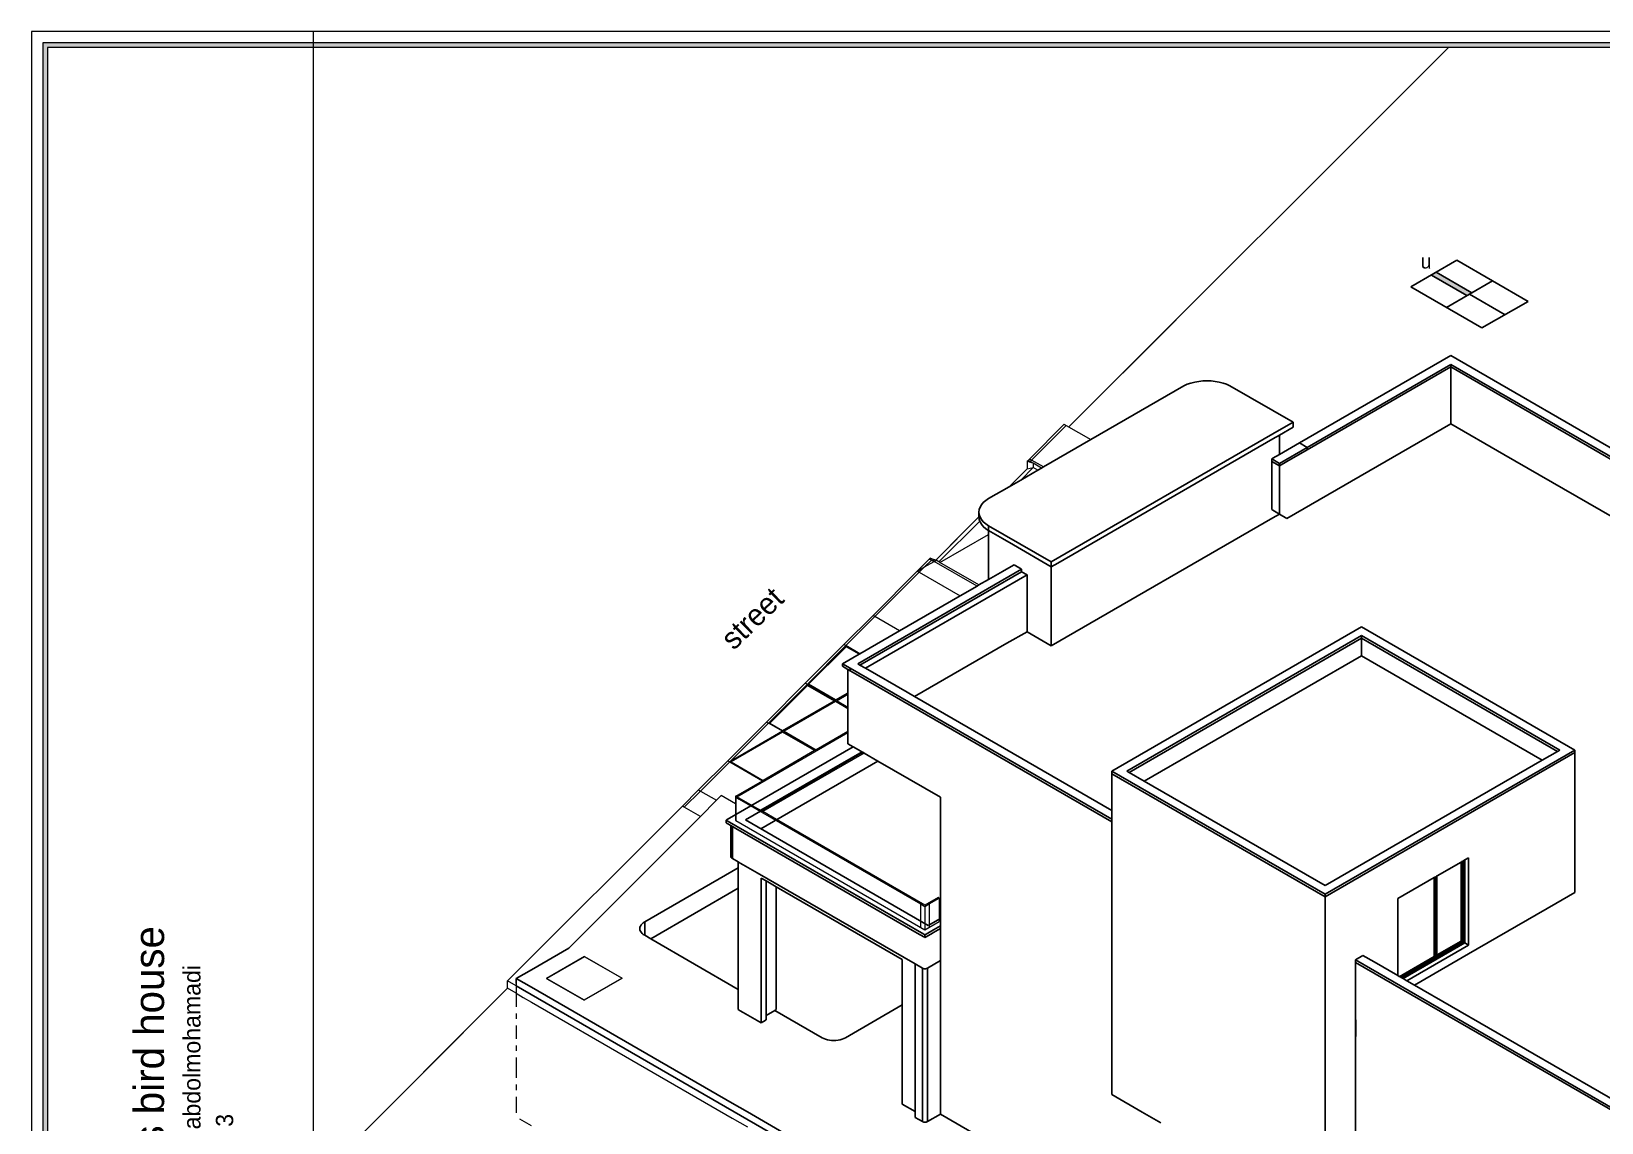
# Model space of a CAD drawing. Header units: metres. Extents: x 294 to 1101, y -498 to -355.
# Drawn here: x 975.54 to 1004.87, y -399.29 to -378.91 of the extents above; entities that cross this region are included whole.
import ezdxf

# ---------------------------------------------------------------- set-up
doc = ezdxf.new("R2010")
doc.units = ezdxf.units.M
doc.linetypes.add('DASHDOT2', pattern=[0.5, 0.25, -0.125, 0, -0.125])
for name, color, linetype, lineweight in [('19-JARDINERIA', 80, 'Continuous', 0), ('roof', 16, 'DASHDOT2', 18), ('wall', 7, 'Continuous', 25)]:
    doc.layers.add(name, color=color, linetype=linetype, lineweight=lineweight)
doc.layers.add('text', color=3, linetype='Continuous')
doc.styles.add('alalala', font='bgothm.ttf', dxfattribs={"height": 0.2})

msp = doc.modelspace()

# ---------------------------------------------------------------- hatches: boundary and pattern name
at = {"layer": '19-JARDINERIA'}
h = msp.add_hatch(color=251, dxfattribs=at)
h.paths.add_polyline_path([(975.75, -414.127), (1025.271, -414.127), (1025.271, -379.12), (975.75, -379.12)])
h.paths.add_polyline_path([(975.835, -414.041), (1025.186, -414.041), (1025.186, -379.205), (975.835, -379.205)], flags=16)
at = {"layer": 'wall'}
h = msp.add_hatch(color=256, dxfattribs=at)
h.dxf.hatch_style = 1
h.paths.add_polyline_path([(1002.35, -383.84), (1002.442, -383.788), (1001.777, -383.404), (1001.686, -383.457)])

# ---------------------------------------------------------------- linework, layer by layer
for p, q in [((1002.162, -383.182), (1001.301, -383.679)), ((1003.491, -383.949), (1002.162, -383.182)), ((1002.827, -383.566), (1001.966, -384.062)), ((1002.63, -384.446), (1001.301, -383.679)), ((1003.491, -383.949), (1002.63, -384.446)), ((1002.049, -384.961), (999.222, -386.593)), ((1007.724, -388.238), (1002.049, -384.961)), ((1002.049, -385.125), (999.363, -386.675)), ((1002.049, -385.174), (999.363, -386.724)), ((1002.049, -385.174), (1002.049, -385.125)), ((1002.049, -385.125), (1007.724, -388.402)), ((1002.049, -386.072), (1002.049, -385.174)), ((1002.049, -385.174), (1007.724, -388.451)), ((995.323, -386.531), (997.065, -385.526)), ((997.065, -385.526), (997.127, -385.498)), ((997.127, -385.498), (997.194, -385.475)), ((997.194, -385.475), (997.265, -385.456)), ((997.265, -385.456), (997.34, -385.443)), ((997.34, -385.443), (997.417, -385.435)), ((997.417, -385.435), (997.495, -385.432)), ((997.495, -385.432), (997.572, -385.435)), ((997.572, -385.435), (997.649, -385.443)), ((997.649, -385.443), (997.724, -385.456)), ((997.724, -385.456), (997.795, -385.475)), ((997.795, -385.475), (997.862, -385.498)), ((997.862, -385.498), (997.924, -385.526)), ((997.924, -385.526), (999.103, -386.207)), ((999.103, -386.207), (998.726, -386.425)), ((998.988, -388.002), (1002.049, -386.235)), ((999.103, -386.297), (999.103, -386.207)), ((1002.049, -386.235), (1002.049, -386.072)), ((1002.049, -386.235), (1003.038, -386.807)), ((994.438, -387.042), (995.323, -386.531)), ((998.726, -386.425), (994.587, -388.814)), ((998.726, -386.515), (994.707, -388.836)), ((998.846, -386.446), (998.726, -386.515)), ((999.103, -386.297), (998.846, -386.446)), ((998.846, -386.81), (998.846, -386.446)), ((998.846, -386.81), (998.726, -386.88)), ((999.222, -386.593), (998.846, -386.81)), ((999.363, -386.675), (998.846, -386.974)), ((999.363, -386.724), (998.988, -386.941)), ((999.222, -386.593), (999.363, -386.675)), ((999.363, -386.724), (999.363, -386.675)), ((1003.038, -386.807), (1007.583, -389.43)), ((994.015, -387.287), (994.332, -387.104)), ((994.332, -387.104), (994.403, -387.063)), ((994.403, -387.063), (994.438, -387.042)), ((998.705, -386.892), (998.726, -386.88)), ((998.705, -386.941), (998.705, -386.892)), ((998.705, -386.892), (998.846, -386.974)), ((998.705, -386.941), (998.846, -387.023)), ((998.705, -386.941), (998.705, -387.489)), ((998.988, -386.941), (998.846, -387.023)), ((998.846, -387.023), (998.846, -386.974)), ((998.846, -387.023), (998.846, -387.921)), ((993.415, -387.633), (993.798, -387.412)), ((993.798, -387.412), (994.015, -387.287)), ((993.281, -387.749), (993.317, -387.707)), ((993.317, -387.707), (993.362, -387.668)), ((993.362, -387.668), (993.415, -387.633)), ((998.705, -387.489), (998.705, -387.839)), ((993.234, -387.885), (993.239, -387.839)), ((993.239, -387.932), (993.234, -387.885)), ((993.234, -387.976), (993.234, -387.885)), ((993.239, -388.023), (993.234, -387.976)), ((993.234, -387.976), (993.234, -387.976)), ((993.239, -387.839), (993.255, -387.793)), ((993.255, -387.978), (993.239, -387.932)), ((993.255, -387.793), (993.281, -387.749)), ((993.281, -388.022), (993.255, -387.978)), ((994.587, -390.38), (998.726, -387.99)), ((998.705, -387.839), (998.726, -387.851)), ((998.726, -387.851), (998.846, -387.921)), ((998.726, -387.99), (998.846, -387.921)), ((998.846, -387.921), (998.988, -388.002)), ((993.249, -388.052), (993.239, -388.023)), ((993.255, -388.069), (993.249, -388.052)), ((993.281, -388.113), (993.255, -388.069)), ((993.317, -388.064), (993.281, -388.022)), ((993.317, -388.155), (993.281, -388.113)), ((993.362, -388.103), (993.317, -388.064)), ((993.362, -388.194), (993.317, -388.155)), ((993.415, -388.138), (993.362, -388.103)), ((993.415, -388.229), (993.362, -388.194)), ((994.587, -388.814), (993.415, -388.138)), ((993.415, -388.229), (993.415, -388.138)), ((993.416, -388.229), (993.415, -388.229)), ((993.416, -388.229), (993.416, -388.3)), ((993.544, -388.303), (993.416, -388.229)), ((993.416, -388.3), (993.416, -389.141)), ((993.674, -388.378), (993.544, -388.303)), ((993.878, -388.496), (993.674, -388.378)), ((994.587, -388.905), (993.878, -388.496)), ((993.878, -388.874), (993.674, -388.992)), ((993.89, -388.867), (993.878, -388.874)), ((993.89, -388.867), (994.031, -388.949)), ((994.587, -388.905), (994.587, -388.814)), ((994.707, -388.836), (994.587, -388.905)), ((990.97, -390.716), (994.031, -388.949)), ((991.013, -390.741), (994.031, -388.998)), ((991.114, -390.799), (994.133, -389.056)), ((993.416, -389.141), (993.234, -389.246)), ((993.544, -389.067), (993.416, -389.141)), ((993.674, -388.992), (993.544, -389.067)), ((994.031, -388.998), (994.031, -388.949)), ((994.031, -388.998), (994.133, -389.056)), ((994.133, -389.605), (994.133, -389.056)), ((994.587, -389.867), (994.587, -388.905)), ((992.883, -389.449), (991.753, -390.101)), ((993.199, -389.266), (992.883, -389.449)), ((993.234, -389.246), (993.199, -389.266)), ((994.133, -389.955), (994.133, -389.605)), ((994.133, -390.118), (994.133, -389.955)), ((994.587, -390.38), (994.587, -389.867)), ((995.716, -392.721), (1000.381, -390.028)), ((1000.381, -390.028), (1004.366, -392.328)), ((991.753, -390.101), (991.011, -390.53)), ((993.757, -390.335), (992.033, -391.33)), ((993.757, -390.335), (994.133, -390.118)), ((1000.381, -390.191), (995.999, -392.721)), ((1000.381, -390.24), (996.041, -392.746)), ((1004.083, -392.328), (1000.381, -390.191)), ((1000.381, -390.191), (1000.381, -390.24)), ((1004.04, -392.353), (1000.381, -390.24)), ((1000.381, -390.24), (1000.381, -390.567)), ((990.996, -390.538), (990.688, -390.716)), ((991.011, -390.53), (990.996, -390.538)), ((996.324, -392.909), (1000.381, -390.567)), ((1000.381, -390.567), (1003.758, -392.516)), ((990.688, -390.716), (990.829, -390.798)), ((990.688, -390.765), (990.688, -390.716)), ((990.688, -390.765), (990.789, -390.824)), ((990.789, -390.824), (990.829, -390.847)), ((990.789, -391.257), (990.789, -390.824)), ((995.716, -393.619), (990.829, -390.798)), ((990.829, -390.847), (990.829, -390.798)), ((990.829, -390.847), (990.93, -390.905)), ((995.716, -393.668), (990.93, -390.905)), ((990.97, -390.716), (991.013, -390.741)), ((991.013, -390.741), (991.114, -390.799)), ((991.114, -390.799), (991.892, -391.248)), ((990.789, -391.274), (990.789, -391.257)), ((990.789, -391.29), (990.789, -391.274)), ((990.789, -391.526), (990.789, -391.29)), ((990.789, -391.543), (990.789, -391.526)), ((991.892, -391.248), (992.033, -391.33)), ((992.033, -391.33), (995.716, -393.456)), ((990.789, -391.559), (990.789, -391.543)), ((990.789, -391.722), (990.789, -391.559)), ((990.789, -391.885), (990.789, -391.722)), ((990.789, -391.885), (990.789, -391.981)), ((990.789, -391.981), (990.789, -392.002)), ((990.789, -392.002), (990.789, -392.212)), ((988.534, -393.625), (990.885, -392.267)), ((991.065, -392.371), (988.876, -393.635)), ((990.986, -392.326), (990.789, -392.212)), ((991.048, -392.361), (990.986, -392.326)), ((991.065, -392.371), (991.048, -392.361)), ((991.09, -392.386), (991.065, -392.371)), ((991.348, -392.535), (991.09, -392.386)), ((1004.366, -392.328), (999.701, -395.022)), ((1004.366, -392.377), (999.701, -395.071)), ((1003.758, -392.516), (1004.04, -392.353)), ((1004.04, -392.353), (1004.083, -392.328)), ((1004.366, -392.377), (1004.366, -392.328)), ((1004.366, -392.704), (1004.366, -392.377)), ((989.159, -393.798), (991.348, -392.535)), ((992.516, -393.209), (991.348, -392.535)), ((999.701, -394.858), (1003.758, -392.516)), ((1004.366, -393.031), (1004.366, -392.704)), ((989.207, -392.895), (989.193, -392.903)), ((995.716, -392.77), (995.716, -392.721)), ((999.701, -395.022), (995.716, -392.721)), ((995.716, -393.097), (995.716, -392.77)), ((999.701, -395.071), (995.716, -392.77)), ((995.999, -392.721), (996.041, -392.746)), ((996.041, -392.746), (996.324, -392.909)), ((996.324, -392.909), (999.701, -394.858)), ((992.516, -395.474), (992.516, -393.209)), ((995.716, -393.423), (995.716, -393.097)), ((1004.366, -394.99), (1004.366, -393.031)), ((995.716, -393.456), (995.716, -393.423)), ((995.716, -393.619), (995.716, -393.456)), ((988.534, -393.625), (988.513, -393.637)), ((988.534, -393.649), (988.513, -393.637)), ((988.513, -393.686), (988.513, -393.637)), ((988.534, -393.698), (988.513, -393.686)), ((988.534, -393.649), (992.204, -395.768)), ((988.534, -393.698), (988.599, -393.736)), ((988.599, -393.984), (988.599, -393.736)), ((988.599, -393.736), (988.631, -393.754)), ((988.631, -394.028), (988.631, -393.754)), ((988.696, -393.792), (988.631, -393.754)), ((988.696, -393.792), (992.084, -395.748)), ((988.876, -393.635), (992.287, -395.604)), ((995.716, -393.668), (995.716, -393.619)), ((995.716, -394.566), (995.716, -393.668)), ((988.599, -393.992), (988.599, -393.984)), ((988.599, -393.984), (988.6, -393.988)), ((988.599, -393.992), (988.6, -393.988)), ((988.599, -394.281), (988.599, -393.992)), ((988.6, -393.988), (988.6, -393.992)), ((988.6, -393.992), (988.603, -394)), ((988.603, -394), (988.608, -394.008)), ((988.608, -394.008), (988.614, -394.015)), ((988.614, -394.015), (988.622, -394.022)), ((988.622, -394.022), (988.631, -394.028)), ((988.631, -394.036), (988.631, -394.028)), ((988.631, -394.036), (988.631, -394.346)), ((988.6, -394.28), (988.599, -394.281)), ((988.599, -394.302), (988.599, -394.281)), ((988.599, -394.302), (988.6, -394.294)), ((988.599, -394.31), (988.599, -394.302)), ((988.6, -394.306), (988.599, -394.302)), ((988.599, -394.31), (988.6, -394.306)), ((988.6, -394.319), (988.599, -394.31)), ((988.6, -394.306), (988.6, -394.302)), ((988.6, -394.31), (988.6, -394.306)), ((988.603, -394.318), (988.6, -394.31)), ((988.603, -394.326), (988.6, -394.319)), ((988.608, -394.326), (988.603, -394.318)), ((988.608, -394.334), (988.603, -394.326)), ((988.614, -394.333), (988.608, -394.326)), ((988.614, -394.341), (988.608, -394.334)), ((988.622, -394.34), (988.614, -394.333)), ((988.622, -394.348), (988.614, -394.341)), ((988.631, -394.346), (988.622, -394.34)), ((988.631, -394.354), (988.622, -394.348)), ((988.631, -394.354), (988.631, -394.346)), ((988.631, -394.354), (988.74, -394.417)), ((988.74, -394.526), (988.74, -394.417)), ((988.74, -394.417), (988.778, -394.439)), ((988.778, -394.439), (988.832, -394.471)), ((1002.24, -394.421), (1001.795, -394.678)), ((1002.254, -394.413), (1002.24, -394.421)), ((1002.275, -394.401), (1002.254, -394.413)), ((1002.289, -394.393), (1002.275, -394.401)), ((1002.311, -394.38), (1002.289, -394.393)), ((1002.381, -394.34), (1002.311, -394.38)), ((1002.311, -395.932), (1002.311, -394.38)), ((1002.381, -395.973), (1002.381, -394.34)), ((988.74, -394.526), (986.992, -395.536)), ((988.74, -394.608), (988.74, -394.526)), ((988.74, -394.624), (988.74, -394.608)), ((988.74, -394.91), (988.74, -394.624)), ((988.832, -394.471), (989.093, -394.621)), ((992.041, -396.323), (989.093, -394.621)), ((989.166, -394.72), (989.166, -395.236)), ((989.258, -394.773), (989.166, -394.72)), ((995.716, -394.73), (995.716, -394.566)), ((995.716, -394.738), (995.716, -394.73)), ((995.716, -395.048), (995.716, -394.738)), ((1001.738, -394.711), (1001.059, -395.103)), ((1001.752, -394.703), (1001.738, -394.711)), ((1001.767, -394.695), (1001.752, -394.703)), ((1001.781, -394.686), (1001.767, -394.695)), ((1001.795, -394.678), (1001.781, -394.686)), ((988.74, -394.91), (987.105, -395.854)), ((988.74, -396.799), (988.74, -394.91)), ((989.258, -394.773), (989.258, -395.183)), ((989.447, -394.882), (989.258, -394.773)), ((989.447, -394.958), (989.447, -394.882)), ((989.447, -394.882), (991.803, -396.243)), ((989.447, -397.176), (989.447, -394.958)), ((995.716, -395.056), (995.716, -395.048)), ((995.716, -395.383), (995.716, -395.056)), ((999.701, -395.071), (999.701, -395.022)), ((1004.012, -395.194), (1004.366, -394.99)), ((989.166, -395.236), (989.166, -397.422)), ((989.258, -395.183), (989.258, -397.285)), ((999.701, -395.397), (999.701, -395.071)), ((1001.059, -396.541), (1001.059, -395.103)), ((1004.012, -395.194), (1002.381, -396.136)), ((986.901, -395.663), (986.903, -395.639)), ((986.903, -395.639), (986.911, -395.616)), ((986.911, -395.616), (986.924, -395.594)), ((986.924, -395.594), (986.942, -395.573)), ((986.942, -395.573), (986.965, -395.553)), ((986.965, -395.553), (986.992, -395.536)), ((986.992, -395.536), (986.992, -395.617)), ((986.992, -395.617), (986.992, -395.634)), ((986.992, -395.634), (986.992, -395.789)), ((992.287, -395.604), (992.516, -395.472)), ((992.388, -395.687), (992.516, -395.613)), ((992.516, -395.613), (992.516, -395.474)), ((992.516, -395.936), (992.516, -395.613)), ((995.716, -395.383), (995.716, -395.709)), ((999.701, -395.724), (999.701, -395.397)), ((986.903, -395.686), (986.901, -395.663)), ((986.909, -395.703), (986.903, -395.686)), ((986.911, -395.709), (986.909, -395.703)), ((986.913, -395.712), (986.911, -395.709)), ((986.924, -395.731), (986.913, -395.712)), ((986.942, -395.752), (986.924, -395.731)), ((986.965, -395.772), (986.942, -395.752)), ((986.992, -395.789), (986.965, -395.772)), ((986.992, -395.789), (987.105, -395.854)), ((987.105, -395.854), (988.74, -396.799)), ((992.084, -395.748), (992.204, -395.817)), ((992.204, -395.768), (992.226, -395.781)), ((992.204, -395.817), (992.226, -395.83)), ((992.247, -395.768), (992.226, -395.781)), ((992.226, -395.83), (992.226, -395.781)), ((992.247, -395.817), (992.226, -395.83)), ((992.247, -395.768), (992.388, -395.687)), ((992.247, -395.817), (992.367, -395.748)), ((992.367, -395.748), (992.388, -395.736)), ((992.388, -395.736), (992.516, -395.662)), ((992.516, -395.936), (992.516, -396.261)), ((995.716, -397.783), (995.716, -395.709)), ((999.701, -397.684), (999.701, -395.724)), ((1001.157, -396.598), (1002.311, -395.932)), ((1002.311, -395.932), (1002.381, -395.973)), ((985.574, -396.028), (984.875, -396.431)), ((1000.266, -396.247), (1000.408, -396.165)), ((1000.62, -396.287), (1000.408, -396.165)), ((1002.381, -395.973), (1001.228, -396.638)), ((1001.369, -396.72), (1002.381, -396.136)), ((984.875, -396.431), (984.592, -396.595)), ((991.803, -396.243), (991.803, -397.09)), ((992.041, -396.323), (992.178, -396.402)), ((992.041, -399.189), (992.041, -396.323)), ((992.178, -396.402), (992.178, -396.394)), ((992.178, -399.268), (992.178, -396.402)), ((992.178, -396.402), (992.185, -396.406)), ((992.185, -396.406), (992.192, -396.408)), ((992.192, -396.408), (992.2, -396.411)), ((992.2, -396.411), (992.208, -396.412)), ((992.208, -396.412), (992.217, -396.413)), ((992.217, -396.413), (992.226, -396.414)), ((992.226, -396.414), (992.235, -396.413)), ((992.235, -396.413), (992.243, -396.412)), ((992.243, -396.412), (992.252, -396.411)), ((992.252, -396.411), (992.259, -396.408)), ((992.259, -396.408), (992.267, -396.406)), ((992.267, -396.406), (992.273, -396.402)), ((992.273, -396.402), (992.516, -396.262)), ((992.273, -396.402), (992.273, -396.394)), ((992.273, -399.268), (992.273, -396.402)), ((992.516, -396.261), (992.516, -396.262)), ((992.516, -398.989), (992.516, -396.262)), ((1000.266, -396.247), (1006.699, -399.96)), ((1000.266, -396.296), (1000.266, -396.247)), ((1000.266, -397.194), (1000.266, -396.296)), ((1000.266, -396.296), (1006.699, -400.009)), ((1001.059, -396.541), (1000.62, -396.287)), ((984.592, -396.595), (984.875, -396.758)), ((984.592, -396.595), (984.592, -396.691)), ((984.875, -396.758), (988.627, -398.924)), ((985.158, -396.595), (985.165, -396.599)), ((985.165, -396.599), (985.165, -396.595)), ((988.74, -397.125), (988.74, -396.799)), ((1001.087, -396.557), (1001.059, -396.541)), ((1001.101, -396.565), (1001.087, -396.557)), ((1001.122, -396.577), (1001.101, -396.565)), ((1001.136, -396.585), (1001.122, -396.577)), ((1001.157, -396.598), (1001.136, -396.585)), ((1001.228, -396.638), (1001.157, -396.598)), ((1001.369, -396.72), (1001.228, -396.638)), ((1006.84, -399.879), (1001.369, -396.72)), ((990.744, -397.702), (991.803, -397.09)), ((991.803, -397.417), (991.803, -397.09)), ((988.74, -397.176), (988.74, -397.125)), ((988.74, -397.176), (988.778, -397.198)), ((988.778, -397.198), (988.832, -397.23)), ((988.832, -397.23), (989.093, -397.38)), ((989.093, -397.38), (989.166, -397.422)), ((989.166, -397.422), (989.21, -397.397)), ((989.21, -397.397), (989.258, -397.369)), ((989.258, -397.285), (989.421, -397.192)), ((989.258, -397.285), (989.258, -397.369)), ((989.421, -397.192), (989.447, -397.176)), ((989.421, -397.192), (990.305, -397.702)), ((1000.266, -397.357), (1000.266, -397.194)), ((1000.266, -397.357), (1000.266, -397.684)), ((1000.273, -397.369), (1000.273, -397.679)), ((991.803, -398.556), (991.803, -397.417)), ((999.701, -397.684), (999.701, -398.01)), ((1000.266, -400.411), (1000.266, -397.684)), ((990.305, -397.702), (990.335, -397.717)), ((990.335, -397.717), (990.369, -397.73)), ((990.369, -397.73), (990.405, -397.741)), ((990.405, -397.741), (990.444, -397.748)), ((990.444, -397.748), (990.483, -397.753)), ((990.483, -397.753), (990.524, -397.754)), ((990.524, -397.754), (990.565, -397.753)), ((990.565, -397.753), (990.604, -397.748)), ((990.604, -397.748), (990.643, -397.741)), ((990.643, -397.741), (990.679, -397.73)), ((990.679, -397.73), (990.713, -397.717)), ((990.713, -397.717), (990.744, -397.702)), ((995.716, -397.792), (995.716, -397.783)), ((995.716, -398.102), (995.716, -397.792)), ((995.716, -398.109), (995.716, -398.102)), ((995.716, -398.11), (995.716, -398.109)), ((995.716, -398.437), (995.716, -398.11)), ((999.701, -400.737), (999.701, -398.01)), ((991.803, -398.945), (991.803, -398.556)), ((995.716, -398.437), (995.716, -398.762)), ((995.716, -398.762), (995.716, -398.763)), ((995.716, -398.763), (996.281, -399.09)), ((988.627, -398.924), (988.909, -399.087)), ((990.748, -400.149), (988.909, -399.087)), ((991.803, -398.945), (992.041, -399.082)), ((992.273, -399.268), (992.516, -399.128)), ((992.516, -399.128), (992.516, -398.989)), ((992.516, -399.128), (1000.029, -403.466)), ((996.281, -399.09), (996.635, -399.294)), ((992.041, -399.189), (992.178, -399.268)), ((992.178, -399.268), (992.185, -399.271)), ((992.185, -399.271), (992.192, -399.274)), ((992.192, -399.274), (992.2, -399.277)), ((992.2, -399.277), (992.208, -399.278)), ((992.208, -399.278), (992.217, -399.279)), ((992.217, -399.279), (992.226, -399.28)), ((992.226, -399.28), (992.235, -399.279)), ((992.235, -399.279), (992.243, -399.278)), ((992.243, -399.278), (992.252, -399.277)), ((992.252, -399.277), (992.259, -399.274)), ((992.259, -399.274), (992.267, -399.271)), ((992.267, -399.271), (992.273, -399.268))]:
    msp.add_line(p, q)
at = {"layer": '19-JARDINERIA', "color": 251}
for p, q in [((980.801, -378.907), (980.801, -414.069)), ((994.915, -386.295), (1002.005, -379.205)), ((994.915, -386.295), (996.916, -384.294)), ((994.179, -386.893), (994.827, -386.245)), ((994.827, -386.245), (994.862, -386.265)), ((994.214, -386.913), (994.862, -386.265)), ((994.862, -386.265), (995.323, -386.531)), ((993.798, -387.412), (994.135, -387.074)), ((993.798, -387.412), (994.135, -387.074)), ((993.798, -387.412), (994.135, -387.074)), ((994.015, -387.287), (994.247, -387.054)), ((994.135, -386.936), (994.153, -386.918)), ((994.135, -386.936), (994.135, -387.074)), ((994.177, -386.95), (994.135, -386.936)), ((994.135, -387.074), (994.247, -387.054)), ((994.153, -386.918), (994.179, -386.893)), ((994.188, -386.939), (994.153, -386.918)), ((994.188, -386.939), (994.177, -386.95)), ((994.247, -386.973), (994.177, -386.95)), ((994.214, -386.913), (994.179, -386.893)), ((994.188, -386.939), (994.214, -386.913)), ((994.247, -386.973), (994.188, -386.939)), ((994.438, -387.042), (994.214, -386.913)), ((994.403, -387.063), (994.247, -386.973)), ((994.247, -386.973), (994.247, -387.054)), ((994.332, -387.104), (994.247, -387.054)), ((992.428, -388.782), (993.234, -387.976)), ((992.428, -388.782), (993.234, -387.976)), ((992.962, -388.248), (993.234, -387.976)), ((992.428, -388.782), (992.962, -388.248)), ((992.487, -388.814), (993.249, -388.052)), ((992.506, -388.825), (993.416, -388.3)), ((992.084, -388.988), (992.306, -388.765)), ((992.22, -388.909), (992.343, -388.786)), ((992.22, -388.909), (992.4, -388.805)), ((992.306, -388.765), (992.324, -388.747)), ((992.349, -388.78), (992.306, -388.765)), ((992.367, -388.762), (992.324, -388.747)), ((992.343, -388.786), (992.349, -388.78)), ((992.4, -388.805), (992.343, -388.786)), ((992.349, -388.78), (992.367, -388.762)), ((992.409, -388.8), (992.349, -388.78)), ((992.428, -388.782), (992.367, -388.762)), ((992.4, -388.805), (992.409, -388.8)), ((993.199, -389.266), (992.4, -388.805)), ((992.409, -388.8), (992.435, -388.785)), ((992.435, -388.785), (992.428, -388.782)), ((992.487, -388.814), (992.435, -388.785)), ((992.506, -388.825), (992.487, -388.814)), ((993.234, -389.246), (992.506, -388.825)), ((991.257, -389.815), (992.084, -388.988)), ((992.12, -389.009), (991.293, -389.836)), ((992.084, -388.988), (992.22, -388.909)), ((992.084, -388.988), (992.12, -389.009)), ((992.22, -388.909), (992.12, -389.009)), ((992.12, -389.009), (992.883, -389.449)), ((990.713, -390.358), (991.257, -389.815)), ((991.293, -389.836), (990.75, -390.379)), ((991.293, -389.836), (991.257, -389.815)), ((991.753, -390.101), (991.293, -389.836)), ((989.99, -391.081), (990.713, -390.358)), ((990.75, -390.379), (990.713, -390.358)), ((990.026, -391.102), (990.75, -390.379)), ((990.754, -390.398), (990.051, -391.101)), ((991.011, -390.53), (990.75, -390.379)), ((990.996, -390.538), (990.754, -390.398)), ((989.267, -391.805), (989.99, -391.081)), ((989.303, -391.826), (990.026, -391.102)), ((990.031, -391.121), (989.328, -391.824)), ((990.026, -391.102), (989.99, -391.081)), ((990.026, -391.102), (990.556, -391.408)), ((990.031, -391.121), (990.528, -391.408)), ((990.556, -391.392), (990.051, -391.101)), ((990.556, -391.408), (989.568, -391.979)), ((989.568, -391.962), (990.528, -391.408)), ((990.556, -391.425), (989.596, -391.979)), ((990.556, -391.392), (990.789, -391.257)), ((990.789, -391.274), (990.556, -391.408)), ((990.556, -391.408), (990.789, -391.543)), ((990.789, -391.559), (990.556, -391.425)), ((990.789, -391.29), (990.584, -391.408)), ((990.584, -391.408), (990.789, -391.526)), ((988.543, -392.528), (989.267, -391.805)), ((988.58, -392.549), (989.303, -391.826)), ((989.267, -391.805), (989.303, -391.826)), ((989.568, -391.979), (989.303, -391.826)), ((989.328, -391.824), (989.568, -391.962)), ((989.568, -391.979), (988.58, -392.549)), ((989.568, -391.995), (988.608, -392.549)), ((988.715, -393.2), (990.789, -392.002)), ((989.568, -391.979), (990.181, -392.332)), ((990.166, -392.34), (989.568, -391.995)), ((989.596, -391.979), (990.195, -392.324)), ((990.789, -391.981), (990.195, -392.324)), ((991.048, -392.361), (989.155, -393.454)), ((991.065, -392.371), (989.172, -393.464)), ((991.09, -392.386), (989.197, -393.478)), ((990.166, -392.34), (989.207, -392.895)), ((990.181, -392.332), (990.166, -392.34)), ((990.195, -392.324), (990.181, -392.332)), ((987.998, -393.073), (988.543, -392.528)), ((988.58, -392.549), (988.034, -393.094)), ((988.543, -392.528), (988.58, -392.549)), ((988.58, -392.549), (989.193, -392.903)), ((988.608, -392.549), (989.207, -392.895)), ((988.692, -393.192), (989.193, -392.903)), ((987.696, -393.375), (987.998, -393.073)), ((988.034, -393.094), (987.732, -393.396)), ((987.998, -393.073), (988.034, -393.094)), ((988.334, -393.267), (988.032, -393.569)), ((988.034, -393.094), (988.334, -393.267)), ((988.422, -393.179), (988.334, -393.267)), ((988.686, -393.332), (988.422, -393.179)), ((988.687, -393.197), (988.686, -393.198)), ((988.686, -393.198), (988.686, -393.2)), ((988.686, -393.2), (988.686, -393.201)), ((988.686, -393.2), (988.686, -393.332)), ((988.686, -393.201), (988.687, -393.203)), ((988.688, -393.195), (988.687, -393.197)), ((988.687, -393.203), (988.688, -393.204)), ((988.689, -393.194), (988.688, -393.195)), ((988.688, -393.204), (988.689, -393.206)), ((988.69, -393.193), (988.689, -393.194)), ((988.689, -393.206), (988.69, -393.207)), ((988.692, -393.192), (988.69, -393.193)), ((988.69, -393.207), (988.692, -393.208)), ((988.692, -393.208), (988.758, -393.246)), ((988.692, -393.208), (988.692, -393.645)), ((989.093, -393.418), (988.715, -393.2)), ((988.758, -393.246), (992.146, -395.202)), ((984.431, -396.64), (987.696, -393.375)), ((988.032, -393.569), (985.574, -396.028)), ((987.732, -393.396), (987.696, -393.375)), ((988.032, -393.569), (987.732, -393.396)), ((988.69, -393.334), (988.686, -393.332)), ((988.686, -393.332), (988.686, -393.537)), ((988.686, -393.537), (988.69, -393.534)), ((988.686, -393.537), (988.686, -393.561)), ((988.686, -393.561), (988.686, -393.637)), ((989.155, -393.454), (989.093, -393.418)), ((989.172, -393.464), (989.155, -393.454)), ((989.197, -393.478), (989.172, -393.464)), ((989.455, -393.627), (989.197, -393.478)), ((988.692, -393.645), (992.226, -395.685)), ((992.226, -395.227), (989.455, -393.627)), ((1002.24, -395.891), (1002.24, -394.421)), ((1002.254, -394.413), (1002.254, -395.899)), ((1002.275, -394.401), (1002.275, -395.911)), ((1002.289, -394.393), (1002.289, -395.92)), ((1001.738, -396.181), (1001.738, -394.711)), ((1001.752, -396.189), (1001.752, -394.703)), ((1001.767, -394.695), (1001.767, -396.205)), ((1001.781, -394.686), (1001.781, -396.213)), ((1001.795, -396.148), (1001.795, -394.678)), ((992.146, -395.202), (992.226, -395.248)), ((992.146, -395.202), (992.146, -395.639)), ((992.473, -395.084), (992.226, -395.227)), ((992.226, -395.248), (992.306, -395.202)), ((992.226, -395.248), (992.226, -395.685)), ((992.306, -395.202), (992.492, -395.095)), ((992.306, -395.202), (992.306, -395.639)), ((992.492, -395.095), (992.473, -395.084)), ((992.492, -395.095), (992.492, -395.461)), ((992.226, -395.685), (992.492, -395.532)), ((992.492, -395.461), (992.492, -395.532)), ((1001.795, -396.148), (1002.24, -395.891)), ((1002.254, -395.899), (1001.795, -396.164)), ((1002.275, -395.911), (1001.795, -396.189)), ((1002.289, -395.92), (1001.795, -396.205)), ((1002.254, -395.899), (1002.24, -395.891)), ((1002.289, -395.92), (1002.275, -395.911)), ((985.866, -396.186), (985.158, -396.595)), ((985.866, -396.19), (985.165, -396.595)), ((985.866, -396.186), (985.866, -396.19)), ((985.866, -396.186), (986.571, -396.592)), ((986.564, -396.592), (985.866, -396.19)), ((1001.087, -396.557), (1001.738, -396.181)), ((1001.752, -396.189), (1001.101, -396.565)), ((1001.767, -396.205), (1001.122, -396.577)), ((1001.781, -396.213), (1001.136, -396.585)), ((1001.752, -396.189), (1001.738, -396.181)), ((1001.781, -396.213), (1001.767, -396.205)), ((1001.795, -396.205), (1001.781, -396.213)), ((1001.795, -396.164), (1001.795, -396.148)), ((1001.795, -396.164), (1001.795, -396.189)), ((1001.795, -396.189), (1001.795, -396.205)), ((980.801, -400.409), (984.431, -396.779)), ((982.793, -398.417), (984.431, -396.779)), ((984.592, -396.734), (984.431, -396.64)), ((984.431, -396.779), (984.431, -396.64)), ((984.592, -396.872), (984.431, -396.779)), ((984.592, -396.872), (984.431, -396.779)), ((984.592, -396.691), (984.592, -396.872)), ((985.165, -396.595), (985.862, -396.997)), ((985.165, -396.599), (985.862, -397.001)), ((985.862, -396.997), (986.564, -396.592)), ((986.564, -396.596), (985.862, -397.001)), ((986.564, -396.596), (986.564, -396.592)), ((986.571, -396.592), (986.564, -396.596)), ((984.592, -396.872), (984.724, -396.949)), ((984.724, -396.949), (984.875, -397.036)), ((984.875, -397.036), (988.627, -399.202)), ((985.862, -397.001), (985.862, -396.997)), ((988.627, -399.202), (988.909, -399.365))]:
    msp.add_line(p, q, dxfattribs=at)
for points in [[(975.537, -414.34), (1025.485, -414.34), (1025.485, -378.907), (975.537, -378.907)], [(975.75, -414.127), (1025.271, -414.127), (1025.271, -379.12), (975.75, -379.12)], [(975.835, -414.041), (1025.186, -414.041), (1025.186, -379.205), (975.835, -379.205)]]:
    msp.add_lwpolyline(points, close=True, dxfattribs=at)
msp.add_arc((988.701, -393.633), 0.0149, 195.6261, 244.3119, dxfattribs=at)
at = {"layer": 'roof'}
for p, q in [((984.592, -396.872), (984.592, -398.203)), ((984.592, -398.203), (984.592, -398.856)), ((984.592, -398.856), (984.592, -399.183)), ((984.875, -399.346), (984.592, -399.183))]:
    msp.add_line(p, q, dxfattribs=at)
at = {"layer": 'wall'}
for p, q in [((1002.35, -383.84), (1001.686, -383.457)), ((1002.442, -383.788), (1001.777, -383.404)), ((1002.396, -383.814), (1003.061, -384.198)), ((994.133, -390.118), (994.587, -390.38)), ((991.596, -400.778), (984.592, -396.734))]:
    msp.add_line(p, q, dxfattribs=at)

# ---------------------------------------------------------------- texts
at = {"layer": '19-JARDINERIA', "color": 251, "style": 'alalala'}
for s, height, p in [('damas bird house', 0.56271, (978.015, -401.598)), ('client : mr. abdolmohamadi', 0.32254, (978.695, -401.522)), ('Alternative 3', 0.32254, (979.305, -401.522))]:
    msp.add_text(s, height=height, rotation=90, dxfattribs=at).set_placement(p)
at = {"layer": 'text', "style": 'alalala'}
for s, height, rotation, p in [('n', 0.272, 180.1671, (1001.687, -383.126)), ('street ', 0.4032, 44.1678, (988.655, -390.479))]:
    msp.add_text(s, height=height, rotation=rotation, dxfattribs=at).set_placement(p)

doc.saveas('drawing.dxf')
